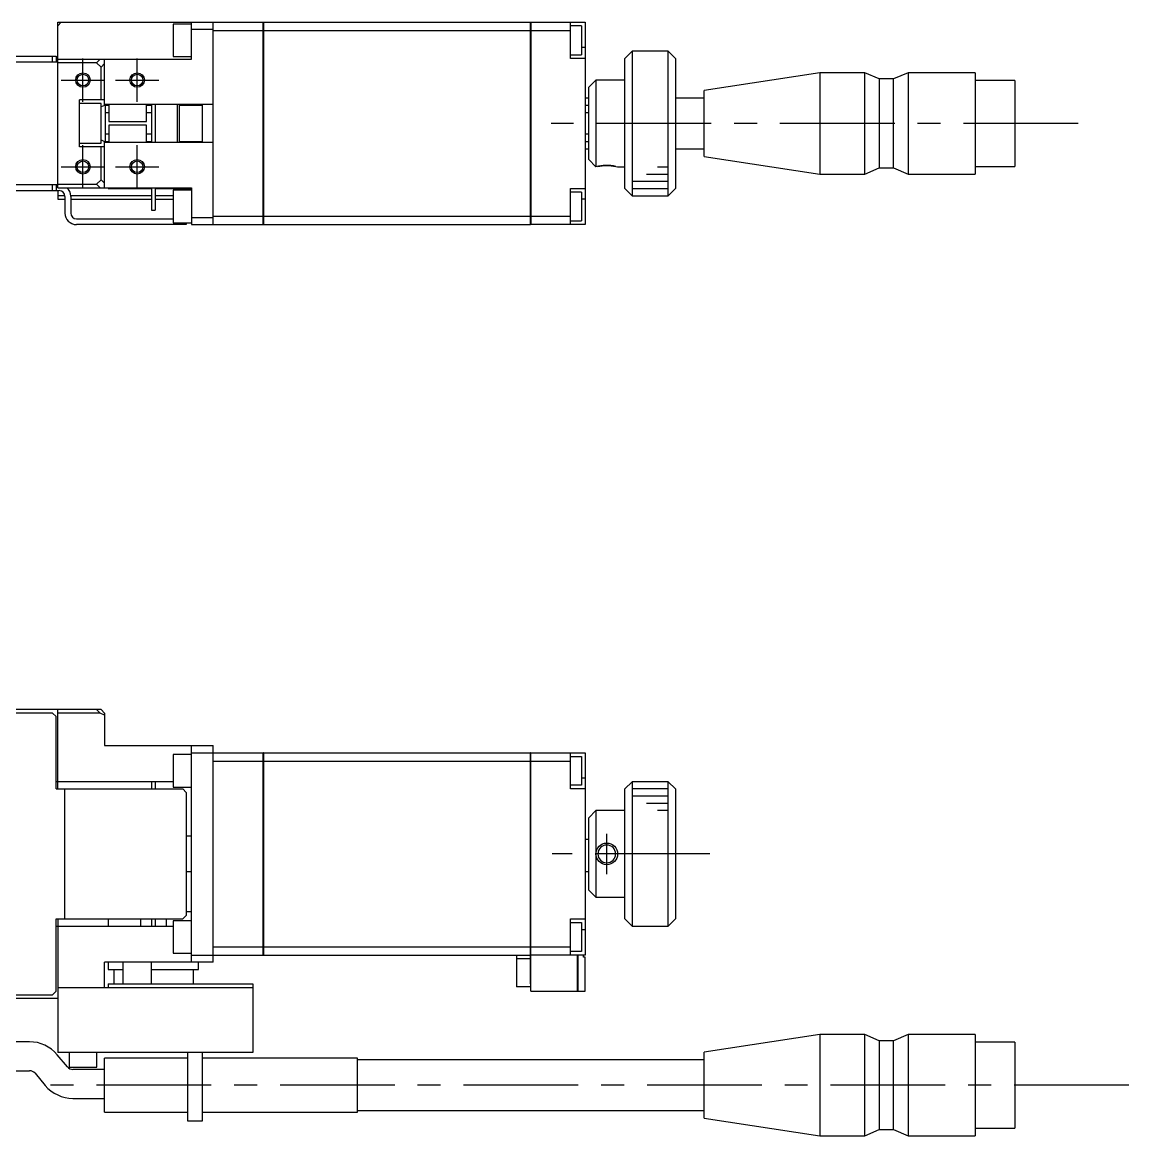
# Model space of a CAD drawing. Extents: x -2 to 706, y -8 to 420.
# Drawn here: x 194.3 to 347.4, y 266.4 to 420.5 of the extents above; entities that cross this region are included whole.
import ezdxf

# ---------------------------------------------------------------- set-up
doc = ezdxf.new("R2010")
doc.units = 0
doc.header["$LTSCALE"] = 0.5
doc.linetypes.add('CENTER', pattern=[50.8, 31.75, -6.35, 6.35, -6.35])
for name, color, linetype in [('MSM_CENTER', 1, 'CENTER'), ('MSM_CONTINUOUS', 7, 'CONTINUOUS'), ('MSM_NARROW', 5, 'CONTINUOUS')]:
    doc.layers.add(name, color=color, linetype=linetype)

msp = doc.modelspace()

# ---------------------------------------------------------------- linework, layer by layer
at = {"layer": 'MSM_CENTER'}
for p, q in [((202.7, 409.49), (202.7, 415.49)), ((210.2, 409.49), (210.2, 415.49)), ((199.7, 412.49), (205.7, 412.49)), ((207.2, 412.49), (213.2, 412.49)), ((340.45, 406.49), (267.5, 406.49)), ((202.7, 397.49), (202.7, 403.49)), ((210.2, 397.49), (210.2, 403.49)), ((199.7, 400.49), (205.7, 400.49)), ((207.2, 400.49), (213.2, 400.49)), ((275.2, 302.58), (275.2, 308.18)), ((289.47, 305.38), (267.62, 305.38)), ((347.45, 273.38), (197.45, 273.38))]:
    msp.add_line(p, q, dxfattribs=at)
at = {"layer": 'MSM_CONTINUOUS'}
for p, q in [((199.2, 419.99), (199.7, 420.49)), ((199.2, 397.59), (199.2, 420.49)), ((199.2, 420.49), (227.65, 420.49)), ((215.2, 420.24), (215.2, 415.74)), ((217.7, 420.24), (215.2, 420.24)), ((217.7, 415.39), (217.7, 420.49)), ((220.7, 419.49), (217.7, 419.49)), ((220.7, 392.49), (220.7, 420.49)), ((220.7, 419.34), (227.65, 419.34)), ((227.65, 392.49), (227.65, 420.49)), ((227.7, 420.48), (227.65, 420.48)), ((227.7, 419.33), (227.65, 419.33)), ((227.7, 420.49), (264.65, 420.49)), ((227.7, 420.49), (227.7, 392.49)), ((227.7, 419.34), (264.65, 419.34)), ((264.65, 392.49), (264.65, 420.49)), ((264.7, 420.48), (264.65, 420.48)), ((264.7, 419.33), (264.65, 419.33)), ((264.7, 420.49), (272.2, 420.49)), ((264.7, 420.49), (264.7, 392.49)), ((264.7, 419.34), (270.2, 419.34)), ((270.2, 415.49), (270.2, 420.49)), ((271.7, 419.99), (270.2, 419.99)), ((271.7, 419.99), (271.7, 415.99)), ((272.2, 420.49), (272.2, 392.49)), ((272.2, 416.99), (271.7, 416.99)), ((278.7, 416.49), (277.7, 415.49)), ((278.7, 416.49), (278.7, 396.49)), ((283.7, 416.49), (278.7, 416.49)), ((283.7, 396.49), (283.7, 416.49)), ((284.7, 415.49), (283.7, 416.49)), ((199.2, 414.99), (183.7, 414.99)), ((184, 415.79), (199, 415.79)), ((198.5, 414.99), (198.5, 415.79)), ((199, 415.79), (199, 414.99)), ((199.2, 415.39), (217.7, 415.39)), ((204.58, 414.89), (199.2, 414.89)), ((204.58, 414.89), (205.08, 415.39)), ((205.2, 414.28), (204.58, 414.89)), ((205.7, 414.78), (205.2, 414.28)), ((205.7, 408.98), (205.7, 415.39)), ((215.2, 415.74), (217.7, 415.74)), ((270.2, 415.99), (271.7, 415.99)), ((272.2, 415.49), (270.2, 415.49)), ((277.7, 397.49), (277.7, 415.49)), ((284.7, 415.49), (284.7, 397.49)), ((205.2, 409.74), (205.2, 414.28)), ((304.7, 413.49), (288.7, 411.06)), ((304.7, 413.49), (304.7, 399.49)), ((310.9, 413.49), (304.7, 413.49)), ((310.9, 399.49), (310.9, 413.49)), ((312.9, 412.64), (310.9, 413.49)), ((316.9, 413.49), (314.9, 412.64)), ((316.9, 413.49), (316.9, 399.49)), ((326.2, 413.49), (316.9, 413.49)), ((326.2, 413.49), (326.2, 399.49)), ((272.7, 411.49), (273.7, 412.49)), ((272.7, 401.49), (272.7, 411.49)), ((277.7, 412.49), (273.7, 412.49)), ((273.7, 412.49), (273.7, 400.49)), ((312.9, 412.64), (312.9, 400.34)), ((314.9, 412.64), (312.9, 412.64)), ((314.9, 400.34), (314.9, 412.64)), ((331.7, 412.44), (326.2, 412.44)), ((331.7, 412.44), (331.7, 400.54)), ((272.7, 409.99), (272.2, 409.99)), ((288.7, 409.99), (284.7, 409.99)), ((288.7, 401.92), (288.7, 411.06)), ((202.2, 403.24), (202.2, 409.74)), ((205.7, 409.74), (202.2, 409.74)), ((205.2, 409.24), (202.2, 409.24)), ((205.2, 403.74), (205.2, 409.24)), ((205.7, 408.98), (205.2, 408.77)), ((220.7, 409.09), (205.7, 409.09)), ((205.8, 403.89), (205.8, 409.09)), ((206.3, 408.99), (205.8, 408.99)), ((206.2, 409.09), (206.2, 408.99)), ((206.3, 409.09), (206.3, 406.74)), ((211.5, 406.74), (211.5, 409.09)), ((212.2, 408.99), (211.5, 408.99)), ((212.2, 409.09), (212.2, 403.89)), ((212.7, 409.09), (212.7, 403.89)), ((215.8, 403.89), (215.8, 409.09)), ((216, 409.09), (216, 403.89)), ((219.2, 408.99), (216, 408.99)), ((219.2, 409.09), (219.2, 403.89)), ((272.7, 408.99), (272.2, 408.99)), ((205.8, 407.99), (206.3, 407.99)), ((211.5, 407.99), (212.2, 407.99)), ((272.2, 407.99), (272.7, 407.99)), ((206.3, 406.74), (211.5, 406.74)), ((206.3, 406.24), (206.3, 403.89)), ((211.5, 406.24), (206.3, 406.24)), ((211.5, 403.89), (211.5, 406.24)), ((205.2, 404.21), (205.7, 404)), ((205.7, 397.59), (205.7, 404)), ((205.7, 403.89), (220.7, 403.89)), ((206.3, 404.99), (205.8, 404.99)), ((205.8, 403.99), (206.3, 403.99)), ((206.2, 403.99), (206.2, 403.89)), ((212.2, 404.99), (211.5, 404.99)), ((211.5, 403.99), (212.2, 403.99)), ((216, 403.99), (219.2, 403.99)), ((272.7, 404.99), (272.2, 404.99)), ((272.2, 403.99), (272.7, 403.99)), ((202.2, 403.74), (205.2, 403.74)), ((205.7, 403.24), (202.2, 403.24)), ((205.2, 398.7), (205.2, 403.24)), ((272.2, 402.99), (272.7, 402.99)), ((284.7, 402.99), (288.7, 402.99)), ((273.7, 400.49), (272.7, 401.49)), ((288.7, 401.92), (304.7, 399.49)), ((276.7, 400.49), (277.7, 400.49)), ((304.7, 399.49), (310.9, 399.49)), ((310.9, 399.49), (312.9, 400.34)), ((312.9, 400.34), (314.9, 400.34)), ((314.9, 400.34), (316.9, 399.49)), ((316.9, 399.49), (326.2, 399.49)), ((326.2, 400.54), (331.7, 400.54)), ((199.2, 397.99), (183.7, 397.99)), ((198.5, 397.19), (198.5, 397.99)), ((199, 397.99), (199, 397.19)), ((199.2, 398.09), (204.58, 398.09)), ((204.58, 398.09), (205.2, 398.7)), ((205.08, 397.59), (204.58, 398.09)), ((205.2, 398.7), (205.7, 398.2)), ((184, 397.19), (199.4, 397.19)), ((199.2, 397.59), (217.7, 397.59)), ((199.2, 397.19), (199.2, 395.99)), ((200.19, 396.49), (199.2, 396.49)), ((200.2, 396.39), (200.2, 394.09)), ((212.2, 396.49), (200.99, 396.49)), ((201, 396.39), (201, 394.09)), ((206.2, 397.59), (206.2, 397.49)), ((206.2, 397.49), (212.2, 397.49)), ((212.2, 397.59), (212.2, 394.49)), ((212.7, 397.59), (212.7, 394.49)), ((212.7, 397.49), (217.7, 397.49)), ((215.2, 396.49), (212.7, 396.49)), ((215.2, 397.24), (215.2, 392.74)), ((217.7, 397.24), (215.2, 397.24)), ((217.7, 397.59), (217.7, 392.49)), ((270.2, 397.49), (272.2, 397.49)), ((270.2, 392.49), (270.2, 397.49)), ((271.7, 396.99), (270.2, 396.99)), ((271.7, 396.99), (271.7, 392.99)), ((277.7, 397.49), (278.7, 396.49)), ((278.7, 396.49), (283.7, 396.49)), ((283.7, 396.49), (284.7, 397.49)), ((199.2, 395.99), (200.2, 395.99)), ((201, 395.99), (212.2, 395.99)), ((212.7, 395.99), (215.2, 395.99)), ((272.2, 395.99), (271.7, 395.99)), ((201.8, 393.29), (215.2, 393.29)), ((212.2, 394.49), (212.7, 394.49)), ((217.7, 393.49), (220.7, 393.49)), ((220.7, 393.65), (227.65, 393.65)), ((227.7, 393.65), (227.65, 393.65)), ((227.7, 393.65), (264.65, 393.65)), ((264.7, 393.65), (264.65, 393.65)), ((264.7, 393.65), (270.2, 393.65)), ((217, 392.49), (201.8, 392.49)), ((215.2, 392.74), (217.7, 392.74)), ((216.5, 392.49), (216.5, 392.74)), ((217, 392.74), (217, 392.49)), ((217.7, 392.49), (227.65, 392.49)), ((227.7, 392.5), (227.65, 392.5)), ((227.7, 392.49), (264.65, 392.49)), ((264.7, 392.5), (264.65, 392.5)), ((272.2, 392.49), (264.7, 392.49)), ((270.2, 392.99), (271.7, 392.99)), ((205.2, 325.38), (170.2, 325.38)), ((199.2, 314.38), (199.2, 325.38)), ((205.08, 324.88), (204.58, 325.38)), ((205.2, 325.38), (205.7, 324.88)), ((198.5, 324.88), (184.5, 324.88)), ((199, 324.38), (198.5, 324.88)), ((199, 314.38), (199, 324.38)), ((205.08, 324.88), (199.2, 324.88)), ((205.7, 324.57), (205.08, 324.88)), ((205.7, 324.88), (205.7, 320.38)), ((205.7, 320.38), (220.7, 320.38)), ((215.2, 319.13), (215.2, 314.63)), ((217.7, 319.13), (215.2, 319.13)), ((217.7, 290.38), (217.7, 320.38)), ((217.7, 319.38), (227.65, 319.38)), ((220.7, 290.38), (220.7, 320.38)), ((227.65, 291.38), (227.65, 319.38)), ((227.7, 319.37), (227.65, 319.37)), ((227.7, 319.38), (264.65, 319.38)), ((227.7, 319.38), (227.7, 291.38)), ((264.65, 287.38), (264.65, 319.38)), ((264.7, 319.37), (264.65, 319.37)), ((264.7, 286.38), (264.7, 319.38)), ((264.7, 319.38), (272.2, 319.38)), ((270.2, 314.38), (270.2, 319.38)), ((272.2, 319.38), (272.2, 291.38)), ((220.7, 318.22), (227.65, 318.22)), ((227.7, 318.22), (227.65, 318.22)), ((227.7, 318.22), (264.65, 318.22)), ((264.7, 318.22), (264.65, 318.22)), ((264.7, 318.22), (270.2, 318.22)), ((270.2, 318.88), (271.7, 318.88)), ((271.7, 318.88), (271.7, 314.88)), ((215.2, 315.38), (199, 315.38)), ((212.2, 315.38), (212.2, 314.38)), ((212.7, 315.38), (212.7, 314.38)), ((215.2, 314.63), (217.7, 314.63)), ((271.7, 314.88), (270.2, 314.88)), ((272.2, 315.88), (271.7, 315.88)), ((278.7, 315.38), (277.7, 314.38)), ((278.7, 315.38), (278.7, 295.38)), ((283.7, 315.38), (278.7, 315.38)), ((283.7, 295.38), (283.7, 315.38)), ((284.7, 314.38), (283.7, 315.38)), ((199, 314.38), (216.5, 314.38)), ((200.2, 296.38), (200.2, 314.38)), ((217, 313.88), (216.5, 314.38)), ((217, 313.88), (217, 296.88)), ((272.2, 314.38), (270.2, 314.38)), ((277.7, 296.38), (277.7, 314.38)), ((284.7, 314.38), (284.7, 296.38)), ((272.7, 310.38), (273.7, 311.38)), ((277.7, 311.38), (273.7, 311.38)), ((273.7, 311.38), (273.7, 299.38)), ((272.7, 300.38), (272.7, 310.38)), ((217, 307.88), (217.7, 307.88)), ((272.7, 307.38), (272.2, 307.38)), ((217.7, 302.88), (217, 302.88)), ((272.7, 302.88), (272.2, 302.88)), ((273.7, 299.38), (272.7, 300.38)), ((273.7, 299.38), (277.7, 299.38)), ((199, 286.38), (199, 296.38)), ((199, 296.38), (216.5, 296.38)), ((199.2, 296.38), (199.2, 277.88)), ((206.2, 296.38), (206.2, 295.38)), ((210.7, 295.38), (210.7, 296.38)), ((212.2, 296.38), (212.2, 295.38)), ((212.7, 296.38), (212.7, 295.38)), ((214.2, 296.38), (214.2, 295.38)), ((215.2, 296.13), (215.2, 291.63)), ((217.7, 296.13), (215.2, 296.13)), ((216.5, 296.38), (217, 296.88)), ((217.7, 297.38), (217, 297.38)), ((270.2, 296.38), (272.2, 296.38)), ((270.2, 291.38), (270.2, 296.38)), ((277.7, 296.38), (278.7, 295.38)), ((283.7, 295.38), (284.7, 296.38)), ((199, 295.38), (215.2, 295.38)), ((270.2, 295.88), (271.7, 295.88)), ((271.7, 295.88), (271.7, 291.88)), ((272.2, 294.88), (271.7, 294.88)), ((278.7, 295.38), (283.7, 295.38)), ((215.2, 291.63), (217.7, 291.63)), ((217.7, 291.38), (227.65, 291.38)), ((220.7, 292.53), (227.65, 292.53)), ((227.7, 292.54), (227.65, 292.54)), ((227.7, 291.39), (227.65, 291.39)), ((227.7, 292.53), (264.65, 292.53)), ((227.7, 291.38), (264.65, 291.38)), ((262.7, 291.38), (262.7, 286.98)), ((264.7, 292.54), (264.65, 292.54)), ((264.7, 291.39), (264.65, 291.39)), ((264.7, 292.53), (270.2, 292.53)), ((272.2, 291.38), (264.7, 291.38)), ((271.7, 291.88), (270.2, 291.88)), ((271.15, 286.38), (271.15, 291.38)), ((271.2, 291.38), (271.2, 286.38)), ((272, 291.08), (272, 291.38)), ((205.7, 286.88), (205.7, 290.38)), ((220.7, 290.38), (205.7, 290.38)), ((206.2, 290.38), (206.2, 289.38)), ((208.2, 290.38), (208.2, 287.38)), ((212.2, 287.38), (212.2, 290.38)), ((218.7, 289.38), (218.7, 290.38)), ((264.65, 290.88), (262.7, 290.88)), ((272.2, 291.08), (272, 291.08)), ((272.2, 286.38), (272.2, 291.08)), ((206.2, 289.38), (208.2, 289.38)), ((206.95, 289.38), (206.95, 287.38)), ((212.2, 289.38), (218.7, 289.38)), ((217.95, 289.38), (217.95, 287.38)), ((199.2, 286.88), (226.2, 286.88)), ((206.2, 287.38), (226.2, 287.38)), ((206.2, 287.38), (206.2, 286.88)), ((226.2, 287.38), (226.2, 277.88)), ((264.7, 286.98), (262.7, 286.98)), ((264.7, 287.38), (264.65, 287.38)), ((199.2, 285.38), (160, 285.38)), ((184.5, 285.88), (198.5, 285.88)), ((198.5, 285.88), (199, 286.38)), ((264.7, 286.38), (271.15, 286.38)), ((271.2, 286.43), (271.15, 286.43)), ((271.2, 286.38), (272.2, 286.38)), ((195.3, 279.38), (192.7, 279.38)), ((304.7, 280.38), (288.7, 277.95)), ((304.7, 280.38), (304.7, 266.38)), ((310.9, 280.38), (304.7, 280.38)), ((310.9, 266.38), (310.9, 280.38)), ((312.9, 279.53), (310.9, 280.38)), ((312.9, 279.53), (312.9, 267.23)), ((314.9, 279.53), (312.9, 279.53)), ((316.9, 280.38), (314.9, 279.53)), ((314.9, 267.23), (314.9, 279.53)), ((316.9, 280.38), (316.9, 266.38)), ((326.2, 280.38), (316.9, 280.38)), ((326.2, 280.38), (326.2, 266.38)), ((331.7, 279.33), (326.2, 279.33)), ((331.7, 279.33), (331.7, 267.43)), ((200.54, 275.9), (199.13, 277.59)), ((226.2, 277.88), (199.2, 277.88)), ((200.8, 277.88), (200.8, 275.88)), ((204.6, 275.88), (204.6, 277.88)), ((217.2, 268.38), (217.2, 277.88)), ((219.2, 277.88), (219.2, 268.38)), ((288.7, 268.81), (288.7, 277.95)), ((200.8, 275.88), (204.6, 275.88)), ((217.2, 277.13), (205.7, 277.13)), ((205.7, 269.63), (205.7, 277.13)), ((240.7, 277.13), (219.2, 277.13)), ((240.7, 269.63), (240.7, 277.13)), ((288.7, 276.88), (240.7, 276.88)), ((192.7, 275.38), (195.3, 275.38)), ((196.06, 275.02), (197.48, 273.33)), ((205.7, 275.55), (201.31, 275.55)), ((201.31, 271.55), (205.7, 271.55)), ((240.7, 269.88), (288.7, 269.88)), ((205.7, 269.63), (217.2, 269.63)), ((219.2, 268.38), (217.2, 268.38)), ((219.2, 269.63), (240.7, 269.63)), ((288.7, 268.81), (304.7, 266.38)), ((310.9, 266.38), (312.9, 267.23)), ((312.9, 267.23), (314.9, 267.23)), ((314.9, 267.23), (316.9, 266.38)), ((326.2, 267.43), (331.7, 267.43)), ((304.7, 266.38), (310.9, 266.38)), ((316.9, 266.38), (326.2, 266.38))]:
    msp.add_line(p, q, dxfattribs=at)
for centre in [(202.7, 412.49), (210.2, 412.49), (202.7, 400.49), (210.2, 400.49)]:
    msp.add_circle(centre, 0.8, dxfattribs=at)
at = {"layer": 'MSM_CONTINUOUS', "extrusion": (0, 0, -1)}
msp.add_circle((-275.2, 305.38), 1.23, dxfattribs=at)
at = {"layer": 'MSM_CONTINUOUS'}
for centre, radius, start, end in [((275.2, 394.62), 6, 77.976, 102.024), ((199.4, 396.39), 0.8, 0, 90), ((199.4, 396.39), 1.6, 0, 48.5903), ((201.8, 394.09), 1.6, 180, 270), ((201.8, 394.09), 0.8, 180, 270), ((195.3, 274.38), 5, 40, 90), ((201.31, 276.55), 1, 220, 270), ((195.3, 274.38), 1, 40, 90), ((201.31, 276.55), 5, 220, 270)]:
    msp.add_arc(centre, radius, start, end, dxfattribs=at)
at = {"layer": 'MSM_NARROW'}
for p, q in [((276.46, 400.55), (276.7, 400.49)), ((280.7, 399.49), (283.7, 399.49)), ((282.2, 400.49), (283.7, 400.49)), ((278.7, 398.49), (283.7, 398.49)), ((278.7, 397.49), (283.7, 397.49)), ((283.7, 314.38), (278.7, 314.38)), ((283.7, 313.38), (278.7, 313.38)), ((283.7, 312.38), (280.7, 312.38)), ((283.7, 311.38), (282.2, 311.38))]:
    msp.add_line(p, q, dxfattribs=at)
for centre, radius in [((202.7, 412.49), 1), ((210.2, 412.49), 1), ((202.7, 400.49), 1), ((210.2, 400.49), 1), ((275.2, 305.38), 1.5)]:
    msp.add_circle(centre, radius, dxfattribs=at)
msp.add_arc((275.19, 394.7), 5.98, 77.7873, 104.5016, dxfattribs=at)

doc.saveas('drawing.dxf')
